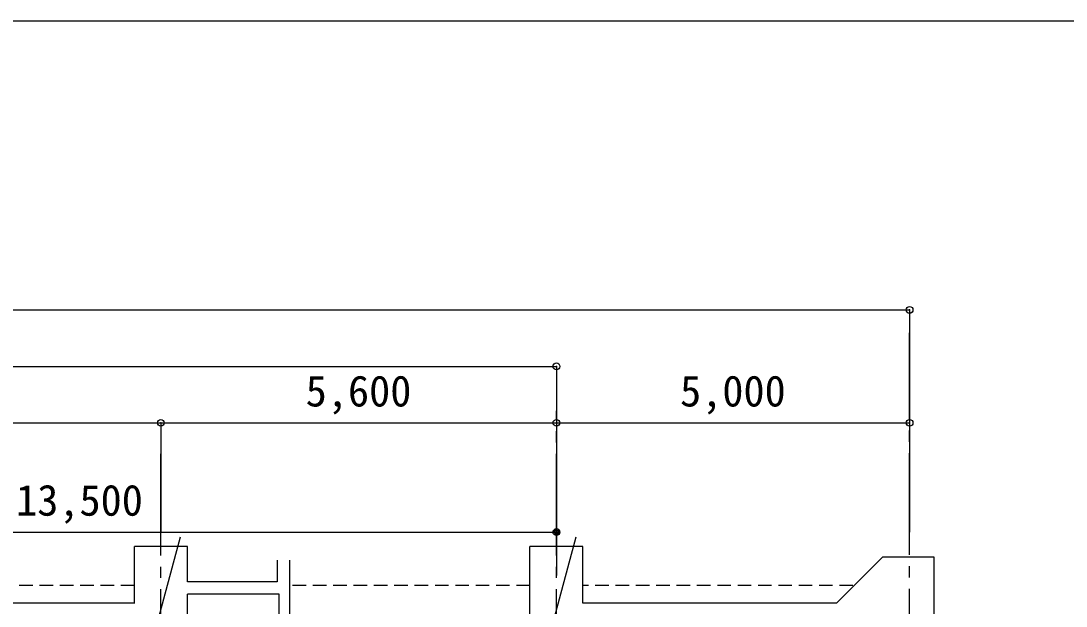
# Model space of a CAD drawing. Units: millimetres at full size, sheet at 1:160. Extents: x -33008 to 32992, y -23168 to 22812.
# Drawn here: x -3815 to 10982, y 14523 to 22812 of the extents above; entities that cross this region are included whole.
import ezdxf
from ezdxf.enums import TextEntityAlignment as Align

# ---------------------------------------------------------------- set-up
doc = ezdxf.new("R2010")
doc.units = ezdxf.units.MM
doc.header["$LTSCALE"] = 160
doc.header["$PDMODE"] = 32
doc.header["$PDSIZE"] = 96
doc.linetypes.add('CHAIN2', pattern=[12, 9, -1, 1, -1])
doc.linetypes.add('DASHED1', pattern=[1.8, 1.2, -0.6])
for name, color, linetype in [('0-1_中線', 7, 'Continuous'), ('1-0_中心線', 7, 'CHAIN2'), ('1-5_寸法', 7, 'Continuous'), ('1-6_文字', 7, 'Continuous'), ('F-1_中線', 7, 'Continuous')]:
    doc.layers.add(name, color=color, linetype=linetype)
doc.styles.add('ＭＳ ゴシック', font='')
doc.styles.get('ＭＳ ゴシック').set_extended_font_data('MS Gothic')

msp = doc.modelspace()

# ---------------------------------------------------------------- linework, layer by layer
at = {"layer": '0-1_中線'}
for p, q in [((3766.7, 15671.5), (3766.7, 14955.8)), ((-2208.3, 14565.5), (-2208.3, 15365.5)), ((-1458.3, 15365.5), (-2208.3, 15365.5)), ((-1458.3, 14865.5), (-1458.3, 15365.5)), ((3391.7, 14390.5), (3391.7, 15365.5)), ((4141.7, 15365.5), (3391.7, 15365.5)), ((4141.7, 14565.5), (4141.7, 15365.5)), ((-183.3, 14865.5), (-183.3, 15175.2)), ((-8.3, 14390.5), (-8.3, 15175.2)), ((8381.3, 15215.5), (7731.3, 14565.5)), ((9116.7, 15215.5), (8381.3, 15215.5)), ((9116.7, 14215.5), (9116.7, 15215.5)), ((-188.3, 14865.5), (-1458.3, 14865.5)), ((-1458.3, 14390.5), (-1458.3, 14690.5)), ((-2202.7, 14565.5), (-7058.3, 14565.5)), ((7731.3, 14565.5), (4141.7, 14565.5))]:
    msp.add_line(p, q, dxfattribs=at)
at = {"layer": '0-1_中線', "linetype": 'DASHED1'}
for p, q in [((-2208.3, 14815.5), (-7058.3, 14815.5)), ((3391.7, 14815.5), (-8.3, 14815.5)), ((7964.7, 14815.5), (4141.7, 14815.5))]:
    msp.add_line(p, q, dxfattribs=at)
at = {"layer": '0-1_中線'}
msp.add_lwpolyline([(-158.3, 14390.5), (-158.3, 14690.5), (-1458.3, 14690.5)], dxfattribs=at)
for radius in [30, 15]:
    msp.add_circle((3766.7, 15571.5), radius, dxfattribs=at)
at = {"layer": '1-0_中心線'}
for p, q in [((8766.7, -11631.1), (8766.7, 18394.4)), ((3766.7, -11638.6), (3766.7, 17288.4)), ((-1833.3, -11638.6), (-1833.3, 16718.4))]:
    msp.add_line(p, q, dxfattribs=at)
at = {"layer": '1-5_寸法'}
for p, q in [((-23233.3, 18718.4), (8766.7, 18718.4)), ((8766.7, 18718.4), (8766.7, 17118.4)), ((-23233.3, 17918.4), (3766.7, 17918.4)), ((3766.7, 17918.4), (3766.7, 17118.4)), ((-7433.3, 17118.4), (-1833.3, 17118.4)), ((-1833.3, 17118.4), (3766.7, 17118.4)), ((-1833.3, 17118.4), (-1833.3, 15571.5)), ((3766.7, 17118.4), (8766.7, 17118.4)), ((3766.7, 17118.4), (3766.7, 15571.5)), ((8766.7, 17118.4), (8766.7, 15571.5)), ((-9733.3, 15571.5), (3766.7, 15571.5))]:
    msp.add_line(p, q, dxfattribs=at)
for p in [(8766.7, 18718.4), (3766.7, 17918.4), (-1833.3, 17118.4), (3766.7, 17118.4), (8766.7, 17118.4), (3766.7, 15571.5)]:
    msp.add_point(p, dxfattribs=at)
at = {"layer": '1-6_文字'}
for p, q in [((-8548.2, -10595), (-1554.7, 15505.2)), ((-2948.2, -10595), (4045.3, 15505.2))]:
    msp.add_line(p, q, dxfattribs=at)
at = {"layer": 'F-1_中線'}
msp.add_line((-33008, 22812), (32992, 22812), dxfattribs=at)

# ---------------------------------------------------------------- texts
at = {"layer": '1-5_寸法', "style": 'ＭＳ ゴシック'}
for s, p in [('5,600', (216.7, 17218.4)), ('5,000', (5516.7, 17218.4)), ('13,500', (-3883.3, 15671.5))]:
    msp.add_text(s, height=439.9, dxfattribs=at).set_placement(p, align=Align.BOTTOM_LEFT)

doc.saveas('drawing.dxf')
